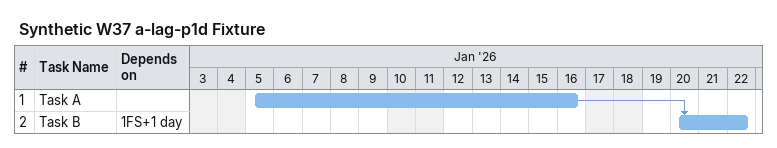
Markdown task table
Synthetic W37 a-lag-p1d Fixture

| ID | Task | Start | Finish | Predecessors |
|---|---|---|---|---|
| 1 | Task A | 2026-01-05 | 2026-01-16 |  |
| 2 | Task B | 2026-01-20 | 2026-01-22 | 1FS+1d |
